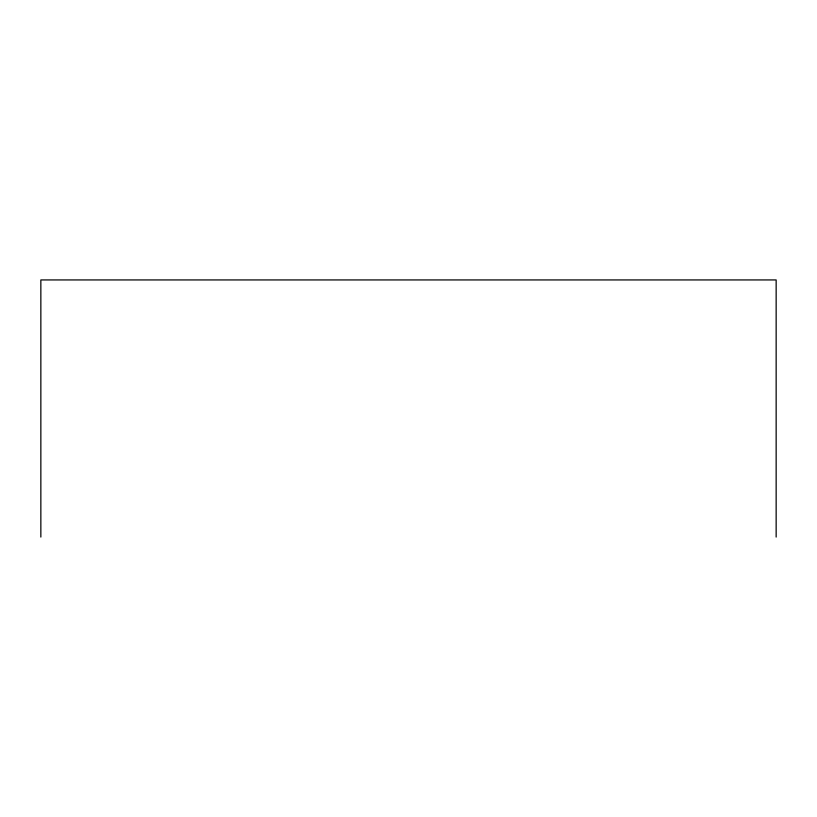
<?xml version="1.0" encoding="UTF-8"?>
<svg xmlns="http://www.w3.org/2000/svg" width="817" height="817" viewBox="0 0 817 817"><rect width="100%" height="100%" fill="white"/><g stroke="black" fill="none" stroke-linecap="round" stroke-linejoin="round"><path stroke-width="1.23" d="M776.15 537.065L776.15 279.935L40.85 279.935L40.85 537.065"/></g></svg>
